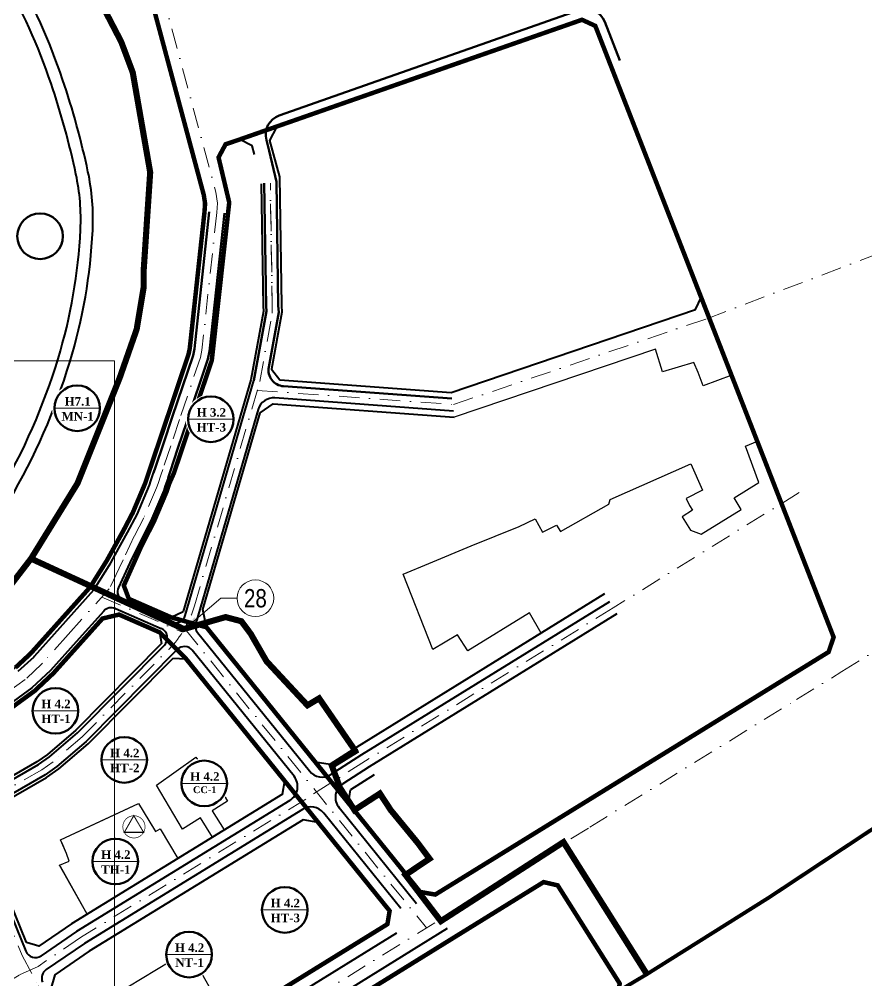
# Model space of a CAD drawing. Header units: millimetres. Extents: x 583747 to 596416, y 2304962 to 2309584.
# Drawn here: x 592789.5 to 593205.2, y 2307749.8 to 2308221.7 of the extents above; entities that cross this region are included whole.
import ezdxf
from ezdxf.enums import TextEntityAlignment as Align

# ---------------------------------------------------------------- set-up
doc = ezdxf.new("R2010")
doc.units = ezdxf.units.MM
doc.set_wipeout_variables(frame=1)
for name, pattern in [('DASHDOT', [1, 0.5, -0.25, 0, -0.25]), ('DASHED', [4.5, 3, -1.5]), ('PHANTOM2', [1.25, 0.625, -0.125, 0.125, -0.125, 0.125, -0.125]), ('RANHGIOI', [10, 6, -1.7, 0.6, -1.7]), ('RANHGIOIVE-2000', [18, 10, -2, 0, -1, -1, 0, -1, -1, 0, -2]), ('RGXA', [10.3, 6, -2, 0.3, -2])]:
    doc.linetypes.add(name, pattern=pattern)
for name, color, linetype, lineweight in [('00_bo_sdd', 7, 'Continuous', 30), ('00_o pho', 2, 'RANHGIOI', 13), ('00_tim_duong', 1, 'DASHDOT', 13), ('DUONG', 5, 'Continuous', 80), ('HE', 7, 'Continuous', 40), ('KIHIEU', 7, 'Continuous', 25), ('RANHGIOI', 10, 'RANHGIOI', 13), ('Rgphuong', 5, 'RGXA', 13), ('TOADO', 7, 'Continuous', 13), ('TREE1', 93, 'Continuous', 13), ('vong tron', 7, 'Continuous', 13)]:
    doc.layers.add(name, color=color, linetype=linetype, lineweight=lineweight)
doc.styles.add('STYLE3', font='', dxfattribs={"height": 10})
doc.styles.add('TXT', font='', dxfattribs={"height": 1})
doc.styles.add('vnarialh', font='')
doc.styles.get('STYLE3').set_extended_font_data('.VnArialH', bold=True)
doc.styles.get('TXT').set_extended_font_data('.VnTime')
doc.styles.get('vnarialh').set_extended_font_data('.VnArialH')
doc.dimstyles.new('11', dxfattribs={"dimtxt": 7.5, "dimasz": 7.5, "dimexe": 5, "dimexo": 10, "dimgap": 3, "dimtad": 1, "dimzin": 9, "dimdsep": 46, "dimtxsty": 'STYLE3', "dimcen": 0.05, "dimclrd": 7, "dimclre": 7, "dimclrt": 7, "dimaunit": 1, "dimadec": 4, "dimazin": 0, "dimtfac": 1, "dimtofl": 0, "dimtmove": 1, "dimatfit": 3, "dimfxl": 0, "dimtolj": 1, "dimtzin": 9, "dimarcsym": 0})

# ---------------------------------------------------------------- blocks, each defined once
blk = doc.blocks.new('tieu hoc')
at = {"lineweight": 13}
blk.add_wipeout([(-1.01, 9.61), (-2.99, 9.19), (-4.83, 8.37), (-6.47, 7.18), (-7.82, 5.68), (-8.83, 3.93), (-9.46, 2.01), (-9.67, 0), (-9.46, -2.01), (-8.83, -3.93), (-7.82, -5.68), (-6.47, -7.18), (-4.83, -8.37), (-2.99, -9.19), (-1.01, -9.61), (1.01, -9.61), (2.99, -9.19), (4.83, -8.37), (6.47, -7.18), (7.82, -5.68), (8.83, -3.93), (9.46, -2.01), (9.67, 0), (9.46, 2.01), (8.83, 3.93), (7.82, 5.68), (6.47, 7.18), (4.83, 8.37), (2.99, 9.19), (1.01, 9.61)], dxfattribs=at).dxf.layer = 'KIHIEU'
at = {"layer": 'KIHIEU', "lineweight": 13, "const_width": 0.5}
blk.add_lwpolyline([(-0.54, 8.51), (-1.6, 8.38), (-2.64, 8.11), (-3.63, 7.72), (-4.57, 7.2), (-5.44, 6.57), (-6.22, 5.84), (-6.9, 5.01), (-7.47, 4.11), (-7.93, 3.14), (-8.26, 2.12), (-8.46, 1.07), (-8.53, 0), (-8.46, -1.07), (-8.26, -2.12), (-7.93, -3.14), (-7.47, -4.11), (-6.9, -5.01), (-6.22, -5.84), (-5.44, -6.57), (-4.57, -7.2), (-3.63, -7.72), (-2.64, -8.11), (-1.6, -8.38), (-0.54, -8.51), (0.54, -8.51), (1.6, -8.38), (2.64, -8.11), (3.63, -7.72), (4.57, -7.2), (5.44, -6.57), (6.22, -5.84), (6.9, -5.01), (7.47, -4.11), (7.93, -3.14), (8.26, -2.12), (8.46, -1.07), (8.53, 0), (8.46, 1.07), (8.26, 2.12), (7.93, 3.14), (7.47, 4.11), (6.9, 5.01), (6.22, 5.84), (5.44, 6.57), (4.57, 7.2), (3.63, 7.72), (2.64, 8.11), (1.6, 8.38), (0.54, 8.51)], close=True, dxfattribs=at)
at = {"layer": 'KIHIEU', "lineweight": 30, "const_width": 0.8}
blk.add_lwpolyline([(7.42, -4.19), (-0.11, 8.56), (-7.38, -4.2)], close=True, dxfattribs=at)
blk = doc.blocks.new('www')
at = {"layer": '00_bo_sdd'}
blk.add_line((19554.793, 14931.436), (19510.356, 14904.099), dxfattribs=at)
blk.add_lwpolyline([(19295.763, 15031.623), (19248.734, 15008.748), (19275.087, 14964.925, 0.0137265), (19296.71, 14977.539, 0.0116811), (19389.574, 15038.231, 0.0313), (19440.874, 15078.443, 0.07832), (19466.972, 15110.253, 0.0589377), (19496.093, 15176.706, 0.0619406), (19507.068, 15240.053, 0.0644814), (19504.862, 15267.247, 0.0290307), (19492.636, 15311.807, 0.049328), (19468.568, 15365.07, 0.0592944), (19433.988, 15411.376, 0.0435689), (19411.7, 15429.273, 0.0801613), (19409.093, 15430.467), (19378.742, 15410.947), (19377.761, 15404.421), (19442.262, 15327.945), (19459.505, 15290.746), (19466.827, 15260.778), (19462.988, 15217.923), (19452.371, 15178.895), (19426.642, 15142.098), (19357.616, 15077.199)], format="xyb", close=True, dxfattribs=at)
for points in [[(19833.169, 15133.738), (19839.109, 15136.218), (19826.519, 15168.635), (19812.406, 15163.433), (19809.98, 15170.016), (19807.931, 15174.892), (19792.57, 15170.217), (19789.08, 15181.474), (19690.338, 15148), (19601.627, 15154.554), (19595.242, 15150.122), (19567.117, 15053.601), (19568.859, 15044.91), (19622.098, 14978.95), (19629.451, 14977.752), (19642.54, 14986.118), (19733.004, 15042.013), (19727.313, 15051.966), (19697.045, 15033.404), (19692, 15041.195), (19679.847, 15033.976), (19665.401, 15070.986), (19677.898, 15076.143), (19698.765, 15084.851), (19722.284, 15094.394), (19730.08, 15098.176), (19733.635, 15091.53), (19740.514, 15094.967), (19742.463, 15091.988), (19766.206, 15105.29), (19766.894, 15107.582), (19806.449, 15125.113), (19812.067, 15112.165), (19804.117, 15108.055), (19805.756, 15104.752), (19807.249, 15102.315), (19802.148, 15099.192), (19806.176, 15092.615), (19811.545, 15090.654), (19831.116, 15102.792), (19827.683, 15108.398), (19839.743, 15115.939)], [(19544.357, 14967.474), (19563.664, 14981.135), (19572.085, 14969.233), (19573.762, 14966.704), (19574.326, 14967.078), (19577.47, 14962.335), (19579.167, 14959.627), (19571.653, 14954.919), (19577.583, 14945.456), (19571.841, 14941.949), (19565.95, 14951.351), (19557.094, 14945.803), (19544.357, 14967.474)], [(19520.228, 14814.322), (19514.003, 14816.291), (19492.286, 14866.932), (19494.442, 14874.351), (19511.41, 14885.963), (19616.238, 14950.45), (19623.637, 14949.18), (19658.703, 14905.735), (19657.592, 14899.213), (19595.917, 14861.04)]]:
    blk.add_lwpolyline(points, close=True, dxfattribs=at)
for points in [[(19554.793, 14931.436), (19559.165, 14934.125), (19606.107, 14963.003), (19607.225, 14969.513), (19558.956, 15029.316), (19552.299, 15029.652), (19510.857, 14987.766), (19496.438, 14975.405), (19490.481, 14971.228), (19460.082, 14953.757), (19457.638, 14946.637), (19480.672, 14890.238), (19486.689, 14888.433), (19502.695, 14899.387), (19510.356, 14904.099), (19496.847, 14928.202), (19501.452, 14930.101), (19500.205, 14933.898), (19497.198, 14940.557), (19535.516, 14958.485), (19543.912, 14944.754), (19546.08, 14946.047), (19554.793, 14931.436)], [(19510.356, 14904.099), (19497.243, 14927.497), (19496.847, 14928.202), (19501.452, 14930.101), (19500.205, 14933.898), (19498.334, 14938.146), (19497.198, 14940.557), (19516.936, 14949.781), (19535.516, 14958.485), (19542.958, 14946.353), (19543.912, 14944.754), (19546.08, 14946.047), (19554.793, 14931.436)], [(19576.978, 14849.35), (19572.1, 14857.717), (19575.243, 14859.633), (19563.584, 14880.188), (19555.074, 14875.055), (19551.317, 14881.031), (19530.309, 14868.236), (19541.043, 14847.395), (19543.727, 14849.081), (19546.487, 14843.772), (19568.875, 14856.951), (19574.531, 14847.84)]]:
    blk.add_lwpolyline(points, dxfattribs=at)
at = {"layer": '00_o pho', "color": 2, "linetype": 'PHANTOM2', "ltscale": 10, "const_width": 2.2}
for points in [[(19462.029, 15051.558), (19482.819, 15078.603), (19505.609, 15115.552), (19526.327, 15167.395), (19534.643, 15191.18), (19538.023, 15211.506), (19538.038, 15219.659), (19541.256, 15268.199), (19532.709, 15317.17), (19527.055, 15332.208), (19517.313, 15350.955)], [(19517.313, 15350.955), (19527.055, 15332.208), (19532.709, 15317.17), (19541.256, 15268.199), (19538.038, 15219.659), (19538.023, 15211.506), (19534.643, 15191.18), (19526.327, 15167.395), (19505.609, 15115.552), (19482.819, 15078.603), (19512.121, 15065.094), (19520.03, 15077.708), (19522.128, 15081.508), (19528.197, 15092.502), (19532.763, 15101.245), (19538.75, 15115.453), (19539.42, 15117.447), (19540.75, 15121.41), (19541.713, 15124.271), (19545.62, 15135.88), (19549.963, 15148.785), (19560.084, 15178.951), (19560.685, 15181.887), (19567.912, 15248.935), (19568.188, 15252.862), (19567.519, 15257.159), (19535.871, 15375.14)], [(19475.148, 15025.099), (19482.614, 15032.034), (19495.361, 15046.265), (19511.768, 15064.583), (19512.096, 15065.106), (19482.819, 15078.603), (19462.029, 15051.558)], [(19474.519, 14786.109), (19520.228, 14814.322), (19657.592, 14899.213), (19658.703, 14905.735), (19623.637, 14949.18), (19607.225, 14969.513), (19558.956, 15029.316), (19545.778, 15042.491), (19525.984, 15051.149), (19517.866, 15049.214), (19493.86, 15022.448), (19484.545, 15013.675), (19446.748, 14986.14)]]:
    blk.add_lwpolyline(points, dxfattribs=at)
for points in [[(19759.561, 15340.043), (19753.032, 15343.042), (19585.213, 15284.314), (19578.226, 15281.939), (19574.788, 15275.501), (19580.024, 15253.361), (19571.472, 15175.886), (19552.87, 15120.515), (19528.326, 15065.403), (19530.78, 15058.875), (19551.477, 15049.822), (19568.859, 15044.91), (19622.098, 14978.95), (19638.489, 14958.641), (19673.699, 14915.019), (19681.094, 14913.754), (19874.001, 15032.795), (19876.446, 15040.081)], [(19274.517, 14632.063), (19578.801, 14819.646), (19609.781, 14842.866), (19734.196, 14919.872), (19741.117, 14918.276), (19771.562, 14870.054), (19770.68, 14866.225), (19642.639, 14786.81), (19639.702, 14788.324), (19626.146, 14779.585), (19612.945, 14801.656), (19295.608, 14605.962)]]:
    blk.add_lwpolyline(points, close=True, dxfattribs=at)
at = {"layer": '00_tim_duong', "ltscale": 20}
for points in [[(19020.991, 14492.104), (19150.924, 14572.411), (19266.307, 14643.934), (19581.382, 14838.407), (19603.922, 14852.323), (19730.537, 14930.604), (19756.924, 14946.887), (19858.245, 15009.411), (19880.535, 15023.166), (19903.85, 15037.815), (19948.647, 15068.106), (19967.906, 15083.704), (20029.206, 15141.291), (20072.23, 15185.006), (20104.177, 15220.216, 0.0176884), (20123.17, 15245.26), (20192.398, 15343.58, 0.0192823), (20208.855, 15368.979), (20299.783, 15534.026), (20308.325, 15561.649, -0.0066419), (20324.27, 15610.882), (20338.148, 15662.641), (20354.578, 15755.048, 0.1305899)], [(19550.496, 15034.227, 0.1247749), (19562.956, 15055.406)], [(19550.496, 15034.227, 0.1247749), (19562.956, 15055.406)]]:
    blk.add_lwpolyline(points, format="xyb", dxfattribs=at)
for points in [[(19541.505, 15377.381), (19573.42, 15258.406), (19574.243, 15253.117), (19573.912, 15248.401), (19566.642, 15180.958), (19565.91, 15177.383), (19555.672, 15146.867), (19551.328, 15133.959), (19547.42, 15122.35), (19546.458, 15119.491), (19545.129, 15115.531), (19544.388, 15113.322), (19538.216, 15098.678), (19533.454, 15089.558), (19527.948, 15078.091), (19525.974, 15073.915), (19521.215, 15063.792), (19501.034, 15041.324), (19488.46, 15027.285), (19488.032, 15026.808), (19479.927, 15019.281), (19430.458, 14983.244)], [(19541.505, 15377.381), (19573.42, 15258.406), (19574.243, 15253.117), (19573.912, 15248.401), (19566.642, 15180.958), (19565.91, 15177.383), (19555.672, 15146.867), (19551.328, 15133.959), (19547.42, 15122.35), (19546.458, 15119.491), (19545.129, 15115.531), (19544.388, 15113.322), (19538.216, 15098.678), (19533.454, 15089.558), (19527.948, 15078.091), (19525.974, 15073.915), (19521.215, 15063.792), (19501.034, 15041.324), (19488.46, 15027.285), (19488.032, 15026.808), (19479.927, 15019.281), (19430.458, 14983.244)], [(19541.505, 15377.381), (19573.42, 15258.406), (19574.243, 15253.117), (19573.912, 15248.401), (19566.642, 15180.958), (19565.91, 15177.383), (19555.672, 15146.867), (19551.328, 15133.959), (19547.42, 15122.35), (19546.458, 15119.491), (19545.129, 15115.531), (19544.388, 15113.322), (19538.216, 15098.678), (19533.454, 15089.558), (19527.948, 15078.091), (19525.974, 15073.915), (19521.215, 15063.792), (19501.034, 15041.324), (19488.46, 15027.285), (19488.032, 15026.808), (19479.927, 15019.281), (19430.458, 14983.244)], [(19541.505, 15377.381), (19573.42, 15258.406), (19574.243, 15253.117), (19573.912, 15248.401), (19566.642, 15180.958), (19565.91, 15177.383), (19555.672, 15146.867), (19551.328, 15133.959), (19547.42, 15122.35), (19546.458, 15119.491), (19545.129, 15115.531), (19544.388, 15113.322), (19538.216, 15098.678), (19533.454, 15089.558), (19527.948, 15078.091), (19525.974, 15073.915), (19521.215, 15063.792), (19501.034, 15041.324), (19488.46, 15027.285), (19488.032, 15026.808), (19479.927, 15019.281), (19430.458, 14983.244)], [(19593.769, 15161.151), (19690.096, 15154.22), (19814.261, 15196.347), (19897.627, 15228.006), (20058.429, 15311.279)], [(19593.769, 15161.151), (19690.096, 15154.22), (19814.261, 15196.347), (19897.627, 15228.006), (20058.429, 15311.279)], [(19593.769, 15161.151), (19690.096, 15154.22), (19814.261, 15196.347), (19897.627, 15228.006), (20058.429, 15311.279)], [(19593.769, 15161.151), (19690.096, 15154.22), (19814.261, 15196.347), (19897.627, 15228.006), (20058.429, 15311.279)], [(19593.769, 15161.151), (19690.096, 15154.22), (19814.261, 15196.347), (19897.627, 15228.006), (20058.429, 15311.279)], [(19593.769, 15161.151), (19690.096, 15154.22), (19814.261, 15196.347), (19897.627, 15228.006), (20058.429, 15311.279)], [(19595.008, 15165.46), (19601.156, 15199.111), (19600.184, 15262.831)], [(19601.104, 15202.551), (19600.184, 15262.831)], [(19562.956, 15055.406), (19594.937, 15165.16)], [(19562.956, 15055.406), (19594.937, 15165.16)], [(19859.526, 15111), (19768.359, 15054.455), (19646.797, 14979.344), (19617.537, 14960.642), (19507.053, 14892.675), (19486.324, 14878.489), (19476.922, 14874.226), (19341.397, 14790.615), (18967.928, 14559.523)], [(19859.526, 15111), (19768.359, 15054.455), (19646.797, 14979.344), (19617.537, 14960.642), (19507.053, 14892.675), (19486.324, 14878.489), (19476.922, 14874.226), (19341.397, 14790.615), (18967.928, 14559.523)], [(19859.526, 15111), (19768.359, 15054.455), (19646.797, 14979.344), (19617.537, 14960.642), (19507.053, 14892.675), (19486.324, 14878.489), (19476.922, 14874.226), (19341.397, 14790.615), (18967.928, 14559.523)], [(19859.526, 15111), (19768.359, 15054.455), (19646.797, 14979.344), (19617.537, 14960.642), (19507.053, 14892.675), (19486.324, 14878.489), (19476.922, 14874.226), (19341.397, 14790.615), (18967.928, 14559.523)], [(19517.574, 15059.739), (19557.078, 15042.46)], [(19517.574, 15059.739), (19557.078, 15042.46)], [(19558.338, 15044.013), (19676.7, 14897.369)], [(19507.874, 14991.15), (19550.496, 15034.227)], [(19507.874, 14991.15), (19550.496, 15034.227)], [(19507.881, 14991.142), (19493.675, 14978.964), (19488.062, 14975.027), (19455.606, 14956.318), (19442.591, 14948.427), (19377.522, 14908.984)], [(19436.137, 14987.38), (19447.556, 14959.419), (19453.682, 14944.422), (19478.42, 14883.85), (19486.507, 14868.991), (19516.734, 14798.505)]]:
    blk.add_lwpolyline(points, dxfattribs=at)
at = {"layer": 'DUONG'}
for p, q in [((19598.104, 15202.505), (19597.185, 15262.785)), ((19598.104, 15202.505), (19597.185, 15262.785)), ((19562.933, 15181.537), (19570.176, 15248.734)), ((19562.933, 15181.537), (19570.176, 15248.734)), ((19577.647, 15248.069), (19570.352, 15180.379)), ((19577.647, 15248.069), (19570.352, 15180.379)), ((19592.057, 15166), (19598.265, 15199.976)), ((19592.057, 15166), (19598.265, 15199.976)), ((19598.265, 15199.976), (19598.104, 15202.505)), ((19598.265, 15199.976), (19598.104, 15202.505)), ((19562.282, 15178.359), (19562.933, 15181.537)), ((19562.282, 15178.359), (19562.933, 15181.537)), ((19570.352, 15180.379), (19569.537, 15176.406)), ((19570.352, 15180.379), (19569.537, 15176.406)), ((19552.117, 15148.06), (19562.282, 15178.359)), ((19552.117, 15148.06), (19562.282, 15178.359)), ((19569.537, 15176.406), (19559.227, 15145.675)), ((19569.537, 15176.406), (19559.227, 15145.675)), ((19547.774, 15135.156), (19552.117, 15148.06)), ((19547.774, 15135.156), (19552.117, 15148.06)), ((19559.227, 15145.675), (19554.882, 15132.763)), ((19559.227, 15145.675), (19554.882, 15132.763)), ((19543.866, 15123.546), (19547.774, 15135.156)), ((19543.866, 15123.546), (19547.774, 15135.156)), ((19554.882, 15132.763), (19550.975, 15121.153)), ((19554.882, 15132.763), (19550.975, 15121.153)), ((19542.904, 15120.687), (19543.866, 15123.546)), ((19542.904, 15120.687), (19543.866, 15123.546)), ((19550.975, 15121.153), (19550.012, 15118.295)), ((19550.975, 15121.153), (19550.012, 15118.295))]:
    blk.add_line(p, q, dxfattribs=at)
at = {"layer": 'DUONG', "lineweight": 40}
for p, q in [((19558.471, 15050.738), (19592.057, 15166)), ((19558.471, 15050.738), (19592.057, 15166)), ((19541.574, 15116.724), (19542.904, 15120.687)), ((19541.574, 15116.724), (19542.904, 15120.687)), ((19550.012, 15118.295), (19548.684, 15114.337)), ((19550.012, 15118.295), (19548.684, 15114.337)), ((19534.821, 15100.276), (19540.877, 15114.649)), ((19534.821, 15100.276), (19540.877, 15114.649)), ((19540.877, 15114.649), (19541.574, 15116.724)), ((19540.877, 15114.649), (19541.574, 15116.724)), ((19548.684, 15114.337), (19547.898, 15111.996)), ((19548.684, 15114.337), (19547.898, 15111.996)), ((19547.898, 15111.996), (19541.612, 15097.079)), ((19547.898, 15111.996), (19541.612, 15097.079)), ((19530.199, 15091.427), (19534.821, 15100.276)), ((19530.199, 15091.427), (19534.821, 15100.276)), ((19541.612, 15097.079), (19536.807, 15087.878)), ((19541.612, 15097.079), (19536.807, 15087.878)), ((19524.117, 15080.41), (19530.199, 15091.427)), ((19524.117, 15080.41), (19530.199, 15091.427)), ((19536.807, 15087.878), (19531.333, 15076.478)), ((19536.807, 15087.878), (19531.333, 15076.478)), ((19521.989, 15076.554), (19524.117, 15080.41)), ((19521.989, 15076.554), (19524.117, 15080.41)), ((19513.698, 15063.333), (19521.989, 15076.554)), ((19513.698, 15063.333), (19521.989, 15076.554)), ((19531.333, 15076.478), (19529.366, 15072.316)), ((19531.333, 15076.478), (19529.366, 15072.316)), ((19529.366, 15072.316), (19525.7, 15064.519)), ((19529.366, 15072.316), (19525.7, 15064.519)), ((19497.121, 15044.824), (19513.698, 15063.333)), ((19497.121, 15044.824), (19513.698, 15063.333)), ((19528.222, 15057.811), (19551.667, 15047.556)), ((19528.222, 15057.811), (19551.667, 15047.556)), ((19766.517, 15057.431), (19644.935, 14982.308)), ((19766.517, 15057.431), (19644.935, 14982.308)), ((19766.517, 15057.431), (19644.935, 14982.308)), ((19766.517, 15057.431), (19644.935, 14982.308)), ((19518.467, 15052.876), (19504.942, 15037.818)), ((19518.467, 15052.876), (19504.942, 15037.818)), ((19524.191, 15054.116), (19546.665, 15044.286)), ((19524.191, 15054.116), (19546.665, 15044.286)), ((19770.201, 15051.479), (19648.66, 14976.381)), ((19770.201, 15051.479), (19648.66, 14976.381)), ((19770.201, 15051.479), (19648.66, 14976.381)), ((19770.201, 15051.479), (19648.66, 14976.381)), ((19484.549, 15030.788), (19497.121, 15044.824)), ((19484.549, 15030.788), (19497.121, 15044.824)), ((19504.942, 15037.818), (19492.37, 15023.783)), ((19505.742, 14993.26), (19548.216, 15036.189)), ((19476.583, 15023.34), (19484.282, 15030.49)), ((19476.583, 15023.34), (19484.282, 15030.49)), ((19484.282, 15030.49), (19484.549, 15030.788)), ((19484.282, 15030.49), (19484.549, 15030.788)), ((19644.935, 14982.308), (19629.878, 14972.684)), ((19644.935, 14982.308), (19629.878, 14972.684)), ((19644.935, 14982.308), (19629.878, 14972.684)), ((19644.935, 14982.308), (19629.878, 14972.684)), ((19648.66, 14976.381), (19635.795, 14968.158)), ((19648.66, 14976.381), (19635.795, 14968.158)), ((19648.66, 14976.381), (19635.795, 14968.158)), ((19648.66, 14976.381), (19635.795, 14968.158)), ((19609.765, 14959.97), (19505.146, 14895.611)), ((19609.765, 14959.97), (19505.146, 14895.611)), ((19615.945, 14955.554), (19508.959, 14889.738)), ((19615.945, 14955.554), (19508.959, 14889.738)), ((19664.231, 14906.847), (19626.362, 14953.764)), ((19664.231, 14906.847), (19626.362, 14953.764)), ((19664.231, 14906.847), (19626.362, 14953.764)), ((19664.231, 14906.847), (19626.362, 14953.764)), ((19671.921, 14909.26), (19633.879, 14956.393)), ((19671.921, 14909.26), (19633.879, 14956.393)), ((19671.921, 14909.26), (19633.879, 14956.393)), ((19671.921, 14909.26), (19633.879, 14956.393)), ((19686.833, 14897.025), (19606.877, 14847.537)), ((19686.833, 14897.025), (19606.877, 14847.537)), ((19686.833, 14897.025), (19606.877, 14847.537)), ((19686.833, 14897.025), (19606.877, 14847.537)), ((19505.146, 14895.611), (19487.726, 14883.69)), ((19505.146, 14895.611), (19487.726, 14883.69)), ((19599.071, 14855.936), (19662.217, 14895.02)), ((19599.071, 14855.936), (19662.217, 14895.02)), ((19599.071, 14855.936), (19662.217, 14895.02)), ((19599.071, 14855.936), (19662.217, 14895.02)), ((19508.959, 14889.738), (19490.216, 14876.912)), ((19508.959, 14889.738), (19490.216, 14876.912))]:
    blk.add_line(p, q, dxfattribs=at)
at = {"layer": 'DUONG'}
blk.add_lwpolyline([(19771.539, 15323.055), (19764.163, 15342.006, 0.4047207), (19751.521, 15347.811), (19604.559, 15296.047, 0.3920472), (19598.224, 15284.021), (19599.635, 15278.766), (19603.174, 15263.518), (19604.101, 15202.741), (19604.299, 15199.621), (19599.366, 15172.624, 0.4459024), (19606.647, 15163.208), (19689.179, 15157.11)], format="xyb", dxfattribs=at)
blk.add_lwpolyline([(19771.539, 15323.055), (19764.163, 15342.006, 0.4047207), (19751.521, 15347.811), (19604.559, 15296.047, 0.3920472), (19598.224, 15284.021), (19599.635, 15278.766), (19603.174, 15263.518), (19604.101, 15202.741), (19604.299, 15199.621), (19599.366, 15172.624, 0.4459024), (19606.647, 15163.208), (19689.179, 15157.11)], format="xyb", dxfattribs=at)
at = {"layer": 'DUONG', "lineweight": 40}
for points in [[(19689.952, 15151.037), (19602.428, 15157.503, 0.3540206), (19594.158, 15151.763), (19563.596, 15046.881, 0.2454106), (19564.506, 15042.341), (19619.344, 14974.4)], [(19689.952, 15151.037), (19602.428, 15157.503, 0.3540206), (19594.158, 15151.763), (19563.596, 15046.881, 0.2454106), (19564.506, 15042.341), (19619.344, 14974.4)], [(19492.37, 15023.783), (19483.271, 15015.221), (19443.428, 14986.197, 0.3450278), (19441.743, 14980.265), (19448.992, 14962.517, 0.4543866), (19456.118, 14960.076), (19486.448, 14977.56), (19491.833, 14981.336), (19505.586, 14993.126, 0.0205144), (19505.886, 14993.405), (19548.216, 15036.189)], [(19611.798, 14971.808), (19561.918, 15033.606, 0.4473047), (19554.473, 15033.982), (19509.834, 14988.865), (19495.517, 14976.591), (19489.675, 14972.495), (19458.936, 14954.828), (19457.133, 14953.736, 0.3688589), (19455.096, 14947.569), (19480.273, 14885.925)], [(19611.798, 14971.808), (19561.918, 15033.606, 0.4473047), (19554.473, 15033.982), (19509.834, 14988.865), (19495.517, 14976.591), (19489.675, 14972.495), (19458.936, 14954.828), (19457.133, 14953.736, 0.3688589), (19455.096, 14947.569), (19480.273, 14885.925)]]:
    blk.add_lwpolyline(points, format="xyb", dxfattribs=at)
for centre, radius, start, end in [((19530.225, 15062.392), 5, 154.82043, 246.37626), ((19530.225, 15062.392), 5, 154.82043, 246.37626), ((19522.187, 15049.535), 5, 66.37626, 138.06923), ((19522.187, 15049.535), 5, 66.37626, 138.06923), ((19553.671, 15052.137), 5, 246.37626, 343.75452), ((19553.671, 15052.137), 5, 246.37626, 343.75452), ((19544.662, 15039.705), 5, 315.30526, 66.37626), ((19544.662, 15039.705), 5, 315.30526, 66.37626), ((19625.57, 14979.425), 8, 218.90849, 302.58513), ((19625.57, 14979.425), 8, 218.90849, 302.58513), ((19625.57, 14979.425), 8, 218.90849, 302.58513), ((19625.57, 14979.425), 8, 218.90849, 302.58513), ((19605.573, 14966.784), 8, 301.59894, 38.90849), ((19605.573, 14966.784), 8, 301.59894, 38.90849), ((19640.104, 14961.418), 8, 122.58513, 218.90849), ((19640.104, 14961.418), 8, 122.58513, 218.90849), ((19640.104, 14961.418), 8, 122.58513, 218.90849), ((19640.104, 14961.418), 8, 122.58513, 218.90849), ((19620.137, 14948.74), 8, 38.90849, 121.59894), ((19620.137, 14948.74), 8, 38.90849, 121.59894), ((19620.137, 14948.74), 8, 38.90849, 121.59894), ((19620.137, 14948.74), 8, 38.90849, 121.59894), ((19484.902, 14887.816), 5, 202.21601, 304.38497), ((19484.902, 14887.816), 5, 202.21601, 304.38497), ((19493.04, 14872.786), 5, 124.38497, 203.21146), ((19493.04, 14872.786), 5, 124.38497, 203.21146)]:
    blk.add_arc(centre, radius, start, end, dxfattribs=at)
at = {"layer": 'HE'}
for p, q in [((19595.687, 15262.602), (19596.605, 15202.446)), ((19567.911, 15248.922), (19560.689, 15181.921)), ((19596.756, 15200.064), (19590.595, 15166.345)), ((19596.605, 15202.446), (19596.756, 15200.064)), ((19560.678, 15181.853), (19560.092, 15178.994)), ((19560.07, 15178.909), (19549.963, 15148.786)), ((19590.595, 15166.345), (19557.457, 15052.619)), ((19595.242, 15150.122), (19601.627, 15154.554)), ((19601.627, 15154.554), (19690.338, 15148)), ((19549.963, 15148.785), (19545.62, 15135.88)), ((19567.117, 15053.601), (19595.242, 15150.122)), ((19545.62, 15135.88), (19541.713, 15124.271)), ((19541.713, 15124.271), (19540.75, 15121.41)), ((19540.75, 15121.41), (19539.42, 15117.447)), ((19538.74, 15115.428), (19532.775, 15101.273)), ((19539.42, 15117.447), (19538.759, 15115.479)), ((19532.749, 15101.219), (19528.201, 15092.509)), ((19528.193, 15092.494), (19522.128, 15081.508)), ((19522.128, 15081.508), (19520.04, 15077.726)), ((19520.02, 15077.691), (19511.909, 15064.757)), ((19764.148, 15061.257), (19642.54, 14986.118)), ((19764.148, 15061.257), (19642.54, 14986.118)), ((19551.477, 15049.822), (19557.457, 15052.619)), ((19568.859, 15044.91), (19567.117, 15053.601)), ((19622.098, 14978.95), (19568.859, 15044.91)), ((19510.857, 14987.766), (19552.299, 15029.652)), ((19558.956, 15029.316), (19552.299, 15029.652)), ((19607.225, 14969.513), (19558.956, 15029.316)), ((19496.438, 14975.405), (19510.857, 14987.766)), ((19642.54, 14986.118), (19629.451, 14977.752)), ((19642.54, 14986.118), (19629.451, 14977.752)), ((19622.098, 14978.95), (19629.451, 14977.752)), ((19622.098, 14978.95), (19629.451, 14977.752)), ((19490.481, 14971.228), (19496.438, 14975.405)), ((19651.054, 14972.57), (19639.562, 14965.225)), ((19651.054, 14972.57), (19639.562, 14965.225)), ((19460.082, 14953.757), (19490.481, 14971.228)), ((19606.107, 14963.003), (19607.225, 14969.513)), ((19606.107, 14963.003), (19502.695, 14899.387)), ((19638.489, 14958.641), (19639.562, 14965.225)), ((19638.489, 14958.641), (19639.562, 14965.225)), ((19673.699, 14915.019), (19638.489, 14958.641)), ((19673.699, 14915.019), (19638.489, 14958.641)), ((19616.238, 14950.45), (19511.41, 14885.963)), ((19623.637, 14949.18), (19616.238, 14950.45)), ((19658.703, 14905.735), (19623.637, 14949.18)), ((19658.703, 14905.735), (19623.637, 14949.18)), ((19480.672, 14890.238), (19457.638, 14946.637)), ((19734.196, 14919.872), (19609.781, 14842.866)), ((19734.196, 14919.872), (19609.781, 14842.866)), ((19502.695, 14899.387), (19486.689, 14888.433)), ((19595.917, 14861.04), (19657.592, 14899.213)), ((19595.917, 14861.04), (19657.592, 14899.213)), ((19486.689, 14888.433), (19480.672, 14890.238)), ((19511.41, 14885.963), (19494.442, 14874.351)), ((19494.442, 14874.351), (19492.286, 14866.932))]:
    blk.add_line(p, q, dxfattribs=at)
for points in [[(19221.569, 14933.57, 0.0474106), (19299.874, 14972.441, 0.0116811), (19392.973, 15033.287, 0.0313), (19444.863, 15073.962, 0.07832), (19472.147, 15107.216, 0.0589377), (19501.833, 15174.96, 0.0619406), (19513.061, 15239.766, 0.0644814), (19510.73, 15268.497, 0.0290307), (19498.32, 15313.727, 0.049328), (19473.766, 15368.066, 0.059436), (19438.241, 15415.611, 0.105344), (19377.894, 15452.991, 0.0896627)], [(19218.525, 14938.83, 0.0479382), (19296.71, 14977.539, 0.0116811), (19389.574, 15038.231, 0.0313), (19440.874, 15078.443, 0.07832), (19466.972, 15110.253, 0.0589377), (19496.093, 15176.706, 0.0619406), (19507.068, 15240.053, 0.0644814), (19504.862, 15267.247, 0.0290307), (19492.636, 15311.807, 0.049328), (19468.568, 15365.07, 0.0592944), (19433.988, 15411.376, 0.0435689), (19411.7, 15429.273, 0.0801613), (19409.093, 15430.467, 0.0801613)]]:
    blk.add_lwpolyline(points, format="xyb", dxfattribs=at)
for points in [[(19766.881, 15321.236), (19759.561, 15340.043), (19753.032, 15343.042), (19603.256, 15290.287), (19599.837, 15283.797), (19604.638, 15265.923), (19605.601, 15202.8), (19605.808, 15199.532), (19600.711, 15171.64), (19604.799, 15166.353), (19688.793, 15160.147), (19808.664, 15200.784), (19811.587, 15207.05), (19807.756, 15216.905)], [(19518.062, 15049.433), (19525.984, 15051.149), (19545.778, 15042.491), (19546.843, 15036.933), (19504.719, 14994.358), (19490.912, 14982.523), (19485.645, 14978.829), (19456.649, 14962.164), (19450.423, 14964.302), (19444.597, 14978.568), (19446.748, 14986.14), (19484.545, 15013.675), (19493.21, 15021.722), (19493.86, 15022.448), (19506.431, 15036.483)]]:
    blk.add_lwpolyline(points, close=True, dxfattribs=at)
blk.add_lwpolyline([(19592.359, 15276.945), (19591.244, 15281.094), (19585.213, 15284.314), (19578.226, 15281.939), (19574.788, 15275.501), (19579.054, 15259.596), (19580.024, 15253.361), (19579.64, 15247.891), (19572.33, 15180.07), (19571.472, 15175.886), (19561.123, 15145.039), (19556.777, 15132.125), (19552.87, 15120.515), (19551.908, 15117.657), (19550.58, 15113.701), (19549.77, 15111.288), (19543.423, 15096.226), (19538.595, 15086.982), (19533.139, 15075.618), (19531.175, 15071.463), (19528.326, 15065.403), (19530.78, 15058.875), (19551.477, 15049.822)], dxfattribs=at)
blk.add_lwpolyline([(19326.504, 14920.758), (19339.993, 14928.632), (19365.615, 14945.727), (19421.649, 14986.095), (19426.06, 14989.34), (19475.148, 15025.099), (19482.614, 15032.034), (19495.361, 15046.265), (19511.768, 15064.583), (19512.096, 15065.106), (19482.819, 15078.603), (19462.029, 15051.558), (19436.481, 15027.775), (19423.435, 15016.979), (19377.334, 14983.012), (19313.316, 14945.042), (19269.184, 14923.485), (19234.948, 14907.097), (19246.835, 14883.576, 0.3957513), (19253.265, 14881.234), (19266.681, 14886.978), (19279.412, 14893.616)], format="xyb", close=True, dxfattribs=at)
at = {"layer": 'RANHGIOI', "color": 1, "linetype": 'RANHGIOIVE-2000', "ltscale": 1.5, "const_width": 1.871, "flags": 128}
blk.add_lwpolyline([(19293.499, 16077.693), (19132.573, 16036.264), (19083.729, 16028.005), (18997.213, 16027.896), (18893.282, 16045.03), (18799.004, 16068.736), (18790.839, 16071.468), (18751.102, 16082.395), (18711.357, 16093.324), (18561.773, 16163.06), (18407.863, 16230.128), (18055.114, 16381.749), (17957.867, 16423.548), (17899.348, 16443.566), (17824.014, 16462.735), (17692.211, 16485.914), (17616.927, 16495.023), (17293.1, 16534.205), (17094.258, 16564.233), (16908.99, 16596.232), (16766.097, 16594.228), (16654.177, 16589.176), (16537.871, 16574.693), (16490.686, 16565.988), (16375.079, 16539.055), (16199.985, 16490.118), (16081.767, 16455.169), (16067.513, 16450.167), (15845.469, 16376.274), (15577.739, 16278.551), (15363.201, 16192.899), (15164.586, 16108.204), (15002.034, 16033.427), (14751.574, 15922.85), (14708.216, 15908.229), (14584.036, 15866.973), (14491.433, 15838.324), (14323.75, 15779.548), (14075.621, 15700.188), (13853.807, 15629.854), (13824.173, 15624.274), (13646.442, 15568.321), (13606.144, 15555.5), (13486.196, 15524.992), (13430.303, 15511.561), (13383.245, 15505.933), (13319.974, 15507.774), (13266.105, 15514.215), (13236.797, 15519.52), (13192.203, 15530.247), (13171.334, 15535.427), (13108.159, 15557.545), (13055.276, 15585.193), (12994.288, 15632.017), (12934.584, 15678.684), (12899.022, 15716.225), (12853.262, 15768.509), (12832.07, 15804.959), (12817.562, 15828.224), (12772.512, 15912.397), (12721.507, 16009.747), (12680.528, 16087.07), (12660.42, 16125.258), (12645.024, 16172.429), (12636.024, 16209.405), (12627.59, 16304.665), (12621.67, 16400.809), (12617.56, 16422.965), (12540.51, 16405.143), (12492.313, 16395.827), (12365.179, 16368.44), (12358.153, 16365.666), (12338.756, 16368.008), (12279.745, 16364.508), (12174.753, 16333.201), (12139.49, 16446.724), (12134.658, 16460.835), (12068.633, 16441.159), (12033.025, 16441.285), (11989.432, 16427.188), (11981.274, 16425.012), (11959.913, 16417.998), (11978.799, 16343.436), (11938.961, 16333.366), (11989.13, 16125.666), (11884.231, 16099.278), (11832.246, 16312.767), (11585.948, 16258.421), (11562.581, 16363.434), (11557.857, 16383.953), (11401.498, 16340.211), (11307.11, 16313.034), (11291.46, 16359.024), (11209.225, 16340.971), (11175.534, 16443.066), (11143.822, 16455.037), (11132.248, 16485.701), (11128.35, 16493.661), (11140.993, 16548.85), (11102.107, 16554.214), (11101.966, 16582.761), (11102.662, 16631.038), (11045.249, 16617.907), (11029.589, 16664.92), (10957.767, 16647.496), (10927.961, 16662.372), (10865.505, 16650.921), (10857.237, 16704.723), (10837.986, 16700.991), (10812.512, 16688.53), (10791.832, 16670.466), (10778.563, 16664.895), (10757.023, 16659.439), (10742.591, 16656.003), (10737.381, 16654.024), (10734.915, 16651.099), (10734.499, 16646.963), (10740.038, 16624.009), (10749.407, 16590.974), (10758.084, 16564.799), (10768.087, 16535.523), (10770.752, 16514.413), (10766.741, 16489.588), (10755.377, 16461.498), (10738.001, 16429.098), (10725.2, 16403.055), (10714.478, 16379.406), (10713.149, 16362.585), (10714.816, 16353.375), (10724.11, 16329.74), (10730.598, 16308.428), (10736.254, 16276.543), (10729.091, 16255.002), (10711.785, 16243.97), (10688.331, 16243.322), (10650.107, 16250.712), (10615.052, 16253.732), (10595.273, 16247.322), (10580.44, 16231.667), (10572.634, 16205.482), (10555.131, 16174.512), (10542.248, 16167.006), (10519.589, 16159.936), (10498.898, 16154.638), (10480.952, 16146.284), (10463.89, 16131.846), (10450.502, 16115.247), (10442.807, 16097.975), (10437.857, 16077.649), (10435.239, 16052.571), (10436.023, 16018.537), (10440.379, 15975.101), (10444.803, 15953.723), (10451.607, 15935.811), (10464.241, 15910.89), (10475.707, 15891.748), (10526.034, 15816.235), (10533.142, 15792.052), (10541.164, 15765.379), (10571.003, 15689.605), (10596.156, 15611.907), (10610.964, 15521.951), (10574.119, 15503.178), (10504.962, 15443.082), (10464.914, 15391.699), (10445.772, 15353.147), (10445.188, 15333.864), (10454.126, 15319.079), (10467.294, 15313.72), (10499.512, 15308.855), (10542.874, 15300.109), (10542.229, 15229.583), (10547.768, 15140.978), (10543.24, 15094.294), (10536.255, 15070.527), (10524.405, 15046.964), (10528.565, 15029.283), (10528.611, 15026.831), (10529.169, 15022.965), (10531.725, 15014.204), (10542.283, 14986.667), (10550.967, 14964.808), (10558.904, 14947.481), (10561.251, 14919.438), (10581.694, 14908.097), (10591.763, 14902.731), (10595.788, 14901.292), (10601.834, 14900.295), (10603.538, 14900.229), (10610.193, 14900.587), (10620.437, 14879.406), (10611.303, 14848.371), (10618.751, 14845.695), (10624.774, 14843.668), (10643.98, 14837.587), (10651.749, 14835.18), (10658.96, 14833.045), (10659.788, 14832.817), (10679.314, 14815.365), (10734.104, 14776.429), (10738.757, 14767.263), (10750.072, 14736.708), (10794.792, 14681.648), (10812.431, 14658.719), (10829.569, 14635.307), (10842.634, 14616.84), (10844.384, 14613.648), (10866.038, 14579.504), (10880.664, 14556.814), (10884.473, 14551.655), (10894.956, 14536.966), (10905.705, 14522.477), (10914.48, 14509.971), (10922.439, 14498.717), (10929.705, 14488.518), (10936.379, 14478.972), (10947.296, 14465.258), (10957.67, 14450.402), (10964.304, 14441.159), (10966.13, 14438.215), (10974.706, 14424.95), (10984.147, 14411.331), (10997.81, 14392.321), (11003.475, 14384.848), (11009.211, 14377.935), (11011.298, 14375.458), (11013.167, 14372.495), (11018.343, 14364.617), (11022.365, 14359.392), (11027.62, 14352.395), (11034.478, 14343.542), (11045.43, 14327.215), (11052.016, 14318.258), (11059.185, 14307.411), (11063.917, 14300.898), (11067.808, 14295.116), (11072.32, 14288.788), (11081.845, 14275.786), (11090.87, 14263.557), (11093.498, 14260.749), (11101.592, 14249.009), (11112.215, 14234.081), (11122.811, 14219.094), (11131.174, 14207.481), (11137.384, 14199.419), (11146.118, 14187.214), (11109.539, 14135.731), (11122.58, 14119.575), (11148.88, 14086.808), (11173.916, 14054.929), (11184.166, 14042.008), (11195.243, 14027.546), (11213.325, 14002.932), (11229.316, 13982.795), (11245.662, 13962.121), (11252.908, 13952.856), (11258.68, 13945.398), (11264.391, 13938.037), (11269.166, 13931.663), (11274.604, 13924.443), (11280.56, 13916.565), (11286.299, 13909.068), (11298.44, 13893.482), (11300.419, 13891.065), (11303.6, 13886.466), (11352.86, 13822.751), (11374.701, 13794.162), (11375.663, 13793.064), (11377.765, 13791.953), (11392.142, 13773.214), (11402.086, 13760.194), (11421.674, 13733.811), (11449.479, 13699.154), (11465.324, 13678.416), (11503.15, 13629.757), (11667.85, 13416.763), (11686.197, 13393.538), (11704.045, 13371.726), (11782.724, 13395.771), (11857.986, 13405.496), (11933.154, 13410.556), (12063.077, 13404.995), (12107.857, 13399.357), (12128.741, 13395.78), (12230.188, 13392.629), (12374.378, 13418.148), (12440.16, 13435.057), (12554.005, 13477.393), (12639.522, 13520.604), (12725.038, 13572.269), (12844.364, 13656.976), (12879.899, 13682.201), (12990.94, 13749.794), (13095.674, 13820.453), (13172.488, 13878.168), (13226.8, 13921.208), (13241.833, 13938.619), (13270.58, 13990.989), (13285.1, 14022.518), (13298.665, 14057.544), (13309.657, 14083.626), (13319.772, 14141.486), (13324.363, 14162.149), (13357.484, 14286.504), (13384.725, 14350.29), (13405.375, 14386.723), (13416.668, 14400.224), (13426.839, 14408.818), (13475.163, 14457.797), (13557.921, 14514.381), (13577.777, 14522.519), (13616.254, 14537.044), (13635.606, 14540.587), (13666.034, 14548.835), (13707.849, 14554.931), (13749.246, 14558.323), (13789.97, 14559.02), (13838.959, 14562.59), (13889.189, 14564.955), (13954.608, 14567.064), (14001.062, 14566.784), (14022.137, 14563.571), (14065.314, 14556.987), (14096.962, 14549.138), (14141.852, 14535.612), (14198.511, 14506.452), (14270.485, 14474.575), (14297.223, 14461.936), (14347.421, 14419.533), (14474.364, 14312.561), (14572.295, 14211.964), (14660.783, 14133.112), (14736.536, 14088.414), (14770.892, 14073.934), (14795.767, 14063.34), (14834.926, 14051.367), (14878.901, 14040.659), (14913.468, 14035.111), (14976.733, 14034.808), (15009.947, 14039.275), (15132.72, 14074.944), (15210.766, 14104.206), (15268.361, 14133.735), (15293.89, 14148.064), (15613.24, 14399.943), (15648.151, 14418.819), (15714.985, 14438.591), (15757.77, 14445.388), (15830.24, 14452.499), (15858.731, 14455.294), (15908.836, 14454.433), (15959.934, 14450.432), (15984.375, 14446.094), (16012.619, 14440.382), (16030.492, 14437.16), (16049.25, 14434.099), (16147.138, 14165.154), (16582.992, 13001.577), (16689.43, 12612.502), (16704.434, 12617.951), (16721.704, 12625.842), (16737.432, 12630.177), (16754.676, 12574.747), (16802.809, 12490.86), (16806.28, 12487.828), (16827.782, 12483.758), (16833.426, 12478.541), (16871.364, 12453.888), (16875.078, 12450.353), (16883.544, 12445.269), (16889.949, 12452.649), (16898.013, 12444.7), (16900.617, 12439.895), (16903.738, 12436.134), (16907.277, 12431.007), (16915.347, 12420.995), (16937.164, 12402.386), (16932.48, 12393.454), (16932.686, 12390.415), (16960.966, 12338.613), (16965.494, 12331.864), (17003.824, 12282.508), (17036.107, 12239.888), (17101.344, 12153.647), (17127.788, 12120.801), (17154.671, 12084.659), (17160.267, 12088.17), (17226.808, 12116.684), (17312.396, 12146.78), (17318.128, 12158.69), (17456.548, 12160.99), (17458.61, 12228.146), (17467.267, 12284.913), (17495.471, 12413.121), (17510.034, 12460.383), (17526.427, 12500.158), (17537.199, 12535.005), (17587.924, 12601.708), (17621.881, 12638.618), (17654.983, 12667.004), (17692.829, 12693.68), (17735.809, 12717.623), (17767.511, 12729.667), (17817.449, 12744.541), (17867.602, 12754.226), (17973.777, 12778.169), (18078.683, 12804.239), (18100.274, 12945.743), (18110.88, 13008.866), (18121.682, 13064.084), (18138.271, 13155.002), (18174.803, 13364.189), (18192.131, 13454.554), (18205.98, 13541.962), (18249.722, 13779.139), (18263.688, 13823.385), (18357.556, 14026.425), (18404.237, 14046.629), (18447.486, 14070.381), (18495.144, 14104.021), (18505.628, 14111.422), (18507.594, 14112.81), (18529.174, 14134.291), (18547.365, 14150.168), (18580.705, 14177.318), (18650.152, 14275.876), (18718.24, 14381.402), (18738.062, 14425.544), (18792.857, 14409.629), (18811.186, 14400.821), (18856.587, 14386.523), (18856.118, 14383.886), (18886.142, 14366.402), (19077.825, 14470.996), (19295.608, 14605.962), (19308.189, 14613.722), (19422.293, 14684.69), (19612.56, 14801.459), (19626.146, 14779.585), (19642.639, 14786.81), (19712.459, 14829.827), (19740.596, 14848.295), (19784.863, 14874.679), (19844.786, 14912.332), (19898.429, 14947.841), (19929.838, 14968.145), (20014.526, 15019.615), (20147.368, 15150.267), (20196.145, 15209.833), (20225.251, 15251.422), (20251.729, 15291.141), (20270.481, 15322.888), (20293.996, 15360.376), (20311.769, 15391.338), (20327.162, 15419.577), (20339.029, 15442.026), (20345.417, 15455.899), (20351.517, 15468.923), (20359.027, 15484.848), (20364.578, 15496.816), (20370.566, 15509.426), (20385.156, 15542.361), (20398.606, 15581.628), (20404.462, 15601.459), (20417.389, 15651.369), (20421.81, 15671.931), (20427.568, 15711.556), (20430.536, 15736.285), (20435.225, 15772.963), (20440.241, 15824.696), (20421.484, 15886.377), (20421.223, 15887.078), (20325.081, 16143.781), (20307.106, 16189.196), (20285.925, 16231.234), (20285.893, 16231.302), (20223.826, 16192.934), (20184.885, 16170.117), (20162.581, 16169.483), (19851.824, 15964.131), (19789.142, 15919.619), (19713.903, 15892.792), (19705.848, 15917.859), (19690.807, 15953.51), (19688.399, 15954.415), (19671.105, 15947.973), (19659.933, 15945.436), (19655.9, 15944.713), (19639.645, 15938.47), (19630.652, 15934.46), (19621.536, 15931.046), (19555.926, 15906.407), (19528.141, 15976.835), (19519.554, 15985.902), (19346.414, 15921.708), (19293.499, 16077.693)], close=True, dxfattribs=at)
at = {"layer": 'Rgphuong', "color": 6, "linetype": 'DASHED', "ltscale": 2, "const_width": 3, "flags": 128}
for points in [[(18997.213, 16027.896), (19004.115, 15927.16), (19006.1, 15892.225), (19007.716, 15798.464), (19011.559, 15776.793), (19027.419, 15756.059), (19036.502, 15746.947), (19036.502, 15746.947), (19036.502, 15746.947), (19036.502, 15746.947), (19036.502, 15746.947), (19036.502, 15746.947), (19342.054, 15537.913), (19369.543, 15516.154), (19369.543, 15516.154), (19419.981, 15467.906), (19455.255, 15435.582), (19476.861, 15415.785), (19494.029, 15396.19), (19505.366, 15377.817), (19517.313, 15350.955), (19527.055, 15332.208), (19532.709, 15317.17), (19541.256, 15268.199), (19538.038, 15219.659), (19538.023, 15211.506), (19534.643, 15191.18), (19526.327, 15167.395), (19505.609, 15115.552), (19482.819, 15078.603), (19462.029, 15051.558), (19436.481, 15027.775), (19423.435, 15016.979), (19423.435, 15016.979), (19377.334, 14983.012), (19313.316, 14945.042), (19269.184, 14923.485), (19166.135, 14874.158), (19128.382, 14853.927), (19110.987, 14843.698)], [(18997.213, 16027.896), (19004.115, 15927.16), (19006.1, 15892.225), (19007.716, 15798.464), (19011.559, 15776.793), (19027.419, 15756.059), (19036.502, 15746.947), (19036.502, 15746.947), (19036.502, 15746.947), (19036.502, 15746.947), (19036.502, 15746.947), (19036.502, 15746.947), (19342.054, 15537.913), (19369.543, 15516.154), (19369.543, 15516.154), (19419.981, 15467.906), (19455.255, 15435.582), (19476.861, 15415.785), (19494.029, 15396.19), (19505.366, 15377.817), (19517.313, 15350.955), (19527.055, 15332.208), (19532.709, 15317.17), (19541.256, 15268.199), (19538.038, 15219.659), (19538.023, 15211.506), (19534.643, 15191.18), (19526.327, 15167.395), (19505.609, 15115.552), (19482.819, 15078.603), (19462.029, 15051.558), (19436.481, 15027.775), (19423.435, 15016.979), (19423.435, 15016.979), (19377.334, 14983.012), (19313.316, 14945.042), (19269.184, 14923.485), (19166.135, 14874.158), (19128.382, 14853.927), (19110.987, 14843.698)], [(19482.819, 15078.603), (19557.734, 15044.065), (19578.259, 15049.916), (19585.997, 15047.867), (19590.562, 15041.722), (19598.308, 15028.254), (19618.398, 15006.622), (19624.098, 15010.058), (19641.764, 14984.409), (19641.893, 14984.1), (19630.356, 14976.99), (19634.382, 14966.074), (19641.424, 14955.224), (19653.916, 14963.329), (19659.25, 14955.193), (19672.447, 14939.134), (19678.266, 14931.343), (19666.459, 14923.4), (19683.816, 14900.701), (19743.964, 14939.504), (19784.863, 14874.679)]]:
    blk.add_lwpolyline(points, dxfattribs=at)
at = {"layer": 'TOADO', "color": 1}
blk.add_circle((19592.866, 15059.171), 9, dxfattribs=at)
at = {"layer": 'TOADO', "color": 1, "style": 'vnarialh', "width": 0.8}
blk.add_text('28', height=9, dxfattribs=at).set_placement((19592.866, 15059.171), align=Align.MIDDLE_CENTER)
at = {"layer": 'TOADO'}
blk.add_leader([(19558.047, 15044.039), (19575.866, 15059.171), (19583.866, 15059.171)], dimstyle='11', override={"dimgap": 3, "dimtad": 0}, dxfattribs=at)
at = {"layer": 'KIHIEU', "lineweight": -3, "xscale": 0.6399999996647239, "yscale": 0.6399999996647239, "zscale": 0.6399999996647239}
blk.add_blockref('tieu hoc', (19533.285, 14946.982), dxfattribs=at)
at = {"linetype": 'Continuous', "lineweight": 9}
for points in [[(19488.997, 15249.029), (19491.918, 15248.242), (19495.507, 15245.998), (19498.378, 15242.176), (19499.372, 15239.186), (19499.601, 15236.824), (19499.178, 15233.625), (19497.711, 15230.266), (19495.686, 15227.814), (19492.799, 15225.806), (19490.271, 15224.868), (19487.274, 15224.498), (19487.274, 15224.498), (19484.108, 15224.912), (19482.249, 15225.569), (19480.298, 15226.662), (19478.5, 15228.167), (19476.995, 15230.022), (19476.065, 15231.696), (19476.065, 15231.696), (19475.13, 15234.717), (19474.948, 15236.824), (19475.202, 15239.315), (19475.841, 15241.431), (19477.939, 15244.873), (19479.326, 15246.245), (19482.711, 15248.274), (19485.049, 15248.948), (19487.274, 15249.15)], [(19507.154, 15164.594), (19510.075, 15163.807), (19513.664, 15161.563), (19516.535, 15157.741), (19517.529, 15154.751), (19517.758, 15152.389), (19517.335, 15149.19), (19515.868, 15145.831), (19513.843, 15143.379), (19510.957, 15141.37), (19508.428, 15140.433), (19505.431, 15140.063), (19505.431, 15140.063), (19502.265, 15140.477), (19500.406, 15141.134), (19498.455, 15142.227), (19496.657, 15143.732), (19495.152, 15145.587), (19494.223, 15147.261), (19494.223, 15147.261), (19493.287, 15150.282), (19493.105, 15152.389), (19493.36, 15154.88), (19493.998, 15156.996), (19496.096, 15160.438), (19497.483, 15161.81), (19500.868, 15163.839), (19503.206, 15164.513), (19505.431, 15164.715)], [(19572.729, 15159.191), (19575.65, 15158.404), (19579.239, 15156.16), (19582.11, 15152.338), (19583.104, 15149.348), (19583.333, 15146.986), (19582.91, 15143.787), (19581.443, 15140.428), (19579.418, 15137.976), (19576.531, 15135.967), (19574.003, 15135.03), (19571.006, 15134.66), (19571.006, 15134.66), (19567.84, 15135.074), (19565.981, 15135.731), (19564.03, 15136.824), (19562.232, 15138.329), (19560.727, 15140.184), (19559.797, 15141.858), (19559.797, 15141.858), (19558.861, 15144.879), (19558.68, 15146.986), (19558.934, 15149.477), (19559.573, 15151.593), (19561.671, 15155.035), (19563.058, 15156.407), (19566.442, 15158.436), (19568.781, 15159.11), (19571.006, 15159.312)], [(19496.497, 15016.141), (19499.418, 15015.354), (19503.007, 15013.109), (19505.878, 15009.288), (19506.872, 15006.297), (19507.101, 15003.936), (19506.678, 15000.737), (19505.211, 14997.378), (19503.186, 14994.926), (19500.299, 14992.917), (19497.771, 14991.979), (19494.774, 14991.609), (19494.774, 14991.609), (19491.608, 14992.023), (19489.749, 14992.68), (19487.798, 14993.774), (19486, 14995.279), (19484.495, 14997.134), (19483.565, 14998.808), (19483.565, 14998.808), (19482.63, 15001.829), (19482.448, 15003.936), (19482.702, 15006.427), (19483.341, 15008.542), (19485.439, 15011.985), (19486.826, 15013.357), (19490.211, 15015.386), (19492.549, 15016.059), (19494.774, 15016.262)], [(19530.247, 14992.03), (19533.168, 14991.242), (19536.757, 14988.998), (19539.628, 14985.176), (19540.622, 14982.186), (19540.851, 14979.824), (19540.428, 14976.625), (19538.961, 14973.266), (19536.936, 14970.815), (19534.049, 14968.806), (19531.521, 14967.868), (19528.524, 14967.498), (19528.524, 14967.498), (19525.358, 14967.912), (19523.499, 14968.569), (19521.548, 14969.663), (19519.75, 14971.167), (19518.245, 14973.022), (19517.315, 14974.696), (19517.315, 14974.696), (19516.38, 14977.718), (19516.198, 14979.824), (19516.452, 14982.316), (19517.091, 14984.431), (19519.189, 14987.873), (19520.576, 14989.246), (19523.961, 14991.275), (19526.299, 14991.948), (19528.524, 14992.151)], [(19569.493, 14980.531), (19572.414, 14979.744), (19576.003, 14977.5), (19578.874, 14973.678), (19579.868, 14970.688), (19580.097, 14968.326), (19579.674, 14965.127), (19578.207, 14961.768), (19576.182, 14959.316), (19573.296, 14957.308), (19570.767, 14956.37), (19567.77, 14956), (19567.77, 14956), (19564.604, 14956.414), (19562.745, 14957.071), (19560.794, 14958.164), (19558.996, 14959.669), (19557.491, 14961.524), (19556.561, 14963.198), (19556.561, 14963.198), (19555.626, 14966.219), (19555.444, 14968.326), (19555.699, 14970.817), (19556.337, 14972.933), (19558.435, 14976.375), (19559.822, 14977.747), (19563.207, 14979.776), (19565.545, 14980.45), (19567.77, 14980.652)], [(19608.997, 14918.41), (19611.918, 14917.623), (19615.507, 14915.379), (19618.378, 14911.557), (19619.372, 14908.567), (19619.601, 14906.205), (19619.178, 14903.006), (19617.711, 14899.647), (19615.686, 14897.195), (19612.799, 14895.186), (19610.271, 14894.248), (19607.274, 14893.879), (19607.274, 14893.879), (19604.108, 14894.292), (19602.249, 14894.95), (19600.298, 14896.043), (19598.5, 14897.548), (19596.995, 14899.403), (19596.065, 14901.077), (19596.065, 14901.077), (19595.13, 14904.098), (19594.948, 14906.205), (19595.202, 14908.696), (19595.841, 14910.812), (19597.939, 14914.254), (19599.326, 14915.626), (19602.711, 14917.655), (19605.049, 14918.329), (19607.274, 14918.531)], [(19562.02, 14896.509), (19564.941, 14895.722), (19568.53, 14893.477), (19571.401, 14889.655), (19572.395, 14886.665), (19572.624, 14884.303), (19572.201, 14881.105), (19570.734, 14877.745), (19568.709, 14875.294), (19565.823, 14873.285), (19563.294, 14872.347), (19560.298, 14871.977), (19560.297, 14871.977), (19557.131, 14872.391), (19555.272, 14873.048), (19553.321, 14874.142), (19551.523, 14875.646), (19550.018, 14877.501), (19549.089, 14879.175), (19549.089, 14879.175), (19548.153, 14882.197), (19547.971, 14884.303), (19548.226, 14886.795), (19548.864, 14888.91), (19550.962, 14892.352), (19552.349, 14893.725), (19555.734, 14895.754), (19558.072, 14896.427), (19560.298, 14896.63)]]:
    blk.add_wipeout(points, dxfattribs=at).dxf.layer = 'vong tron'
at = {"layer": 'vong tron'}
for p, q in [((19494.247, 15152.386), (19516.543, 15152.386)), ((19559.822, 15146.98), (19582.118, 15146.98)), ((19483.59, 15003.929), (19505.886, 15003.929)), ((19517.34, 14979.818), (19539.636, 14979.818)), ((19556.586, 14968.323), (19578.882, 14968.323)), ((19596.09, 14906.199), (19618.386, 14906.199)), ((19549.113, 14884.3), (19571.409, 14884.3))]:
    blk.add_line(p, q, dxfattribs=at)
at = {"layer": 'vong tron', "lineweight": 50}
for centre in [(19487.274, 15236.821), (19505.431, 15152.386), (19571.006, 15146.983), (19494.774, 15003.933), (19528.524, 14979.821), (19567.77, 14968.323), (19607.274, 14906.202), (19560.298, 14884.3)]:
    blk.add_circle(centre, 11.184, dxfattribs=at)
at = {"layer": 'vong tron', "attachment_point": 5, "style": 'TXT'}
for s, insert, char_height in [('{\\f.VnTimeH|b1|i0|c0|p34;H7.1}', (19505.697, 15155.719), 4.18038), ('{\\f.VnTimeH|b1|i0|c0|p34;H 3.2}', (19571.272, 15150.313), 4.18038), ('{\\f.VnTimeH|b1|i0|c0|p34;mn-1}', (19505.697, 15148.45), 4.18038), ('{\\f.VnTimeH|b1|i0|c0|p34;ht-3}', (19571.272, 15143.044), 4.18038), ('{\\f.VnTimeH|b1|i0|c0|p34;H 4.2}', (19495.04, 15007.262), 4.18038), ('{\\f.VnTimeH|b1|i0|c0|p34;ht-1}', (19495.04, 14999.993), 4.18038), ('{\\f.VnTimeH|b1|i0|c0|p34;H 4.2}', (19528.79, 14983.151), 4.18038), ('{\\f.VnTimeH|b1|i0|c0|p34;ht-2}', (19528.79, 14975.882), 4.18038), ('{\\f.VnTimeH|b1|i0|c0|p34;H 4.2}', (19568.036, 14971.656), 4.18038), ('{\\f.VnTimeH|b1|i0|c0|p34;cc-1}', (19567.976, 14965.174), 3.3443), ('{\\f.VnTimeH|b1|i0|c0|p34;H 4.2}', (19607.54, 14909.532), 4.18038), ('{\\f.VnTimeH|b1|i0|c0|p34;ht-3}', (19607.54, 14902.263), 4.18038), ('{\\f.VnTimeH|b1|i0|c0|p34;H 4.2}', (19560.563, 14887.633), 4.18038), ('{\\f.VnTimeH|b1|i0|c0|p34;nt-1}', (19560.563, 14880.364), 4.18038)]:
    blk.add_mtext(s, dxfattribs=dict(at, insert=insert, char_height=char_height))
at = {"linetype": 'Continuous', "lineweight": 9}
blk.add_wipeout([(19525.866, 14942.184), (19528.787, 14941.396), (19532.376, 14939.152), (19535.247, 14935.33), (19536.241, 14932.34), (19536.469, 14929.978), (19536.047, 14926.779), (19534.58, 14923.42), (19532.555, 14920.969), (19529.668, 14918.96), (19527.139, 14918.022), (19524.143, 14917.652), (19524.143, 14917.652), (19520.976, 14918.066), (19519.118, 14918.723), (19517.166, 14919.817), (19515.369, 14921.321), (19513.863, 14923.176), (19512.934, 14924.85), (19512.934, 14924.85), (19511.998, 14927.872), (19511.817, 14929.978), (19512.071, 14932.47), (19512.71, 14934.585), (19514.808, 14938.027), (19516.195, 14939.4), (19519.579, 14941.429), (19521.917, 14942.102), (19524.143, 14942.305)], dxfattribs=at).dxf.layer = 'vong tron'
at = {"layer": 'TREE1'}
blk.add_lwpolyline([(18263.974, 15175.615), (19523.717, 15175.615), (19523.717, 14067.111), (18263.974, 14067.111)], close=True, dxfattribs=at)
at = {"layer": 'vong tron'}
blk.add_line((19512.959, 14929.975), (19535.254, 14929.975), dxfattribs=at)
at = {"layer": 'vong tron', "lineweight": 50}
blk.add_circle((19524.143, 14929.975), 11.184, dxfattribs=at)
at = {"layer": 'vong tron', "char_height": 4.18038, "attachment_point": 5, "style": 'TXT'}
for s, insert in [('{\\f.VnTimeH|b1|i0|c0|p34;H 4.2}', (19524.409, 14933.308)), ('{\\f.VnTimeH|b1|i0|c0|p34;th-1}', (19524.409, 14926.039))]:
    blk.add_mtext(s, dxfattribs=dict(at, insert=insert))

msp = doc.modelspace()

# ---------------------------------------------------------------- block references
at = {"layer": 'TREE1'}
msp.add_blockref('www', (573312.5, 2292878.35), dxfattribs=at)

doc.saveas('drawing.dxf')
